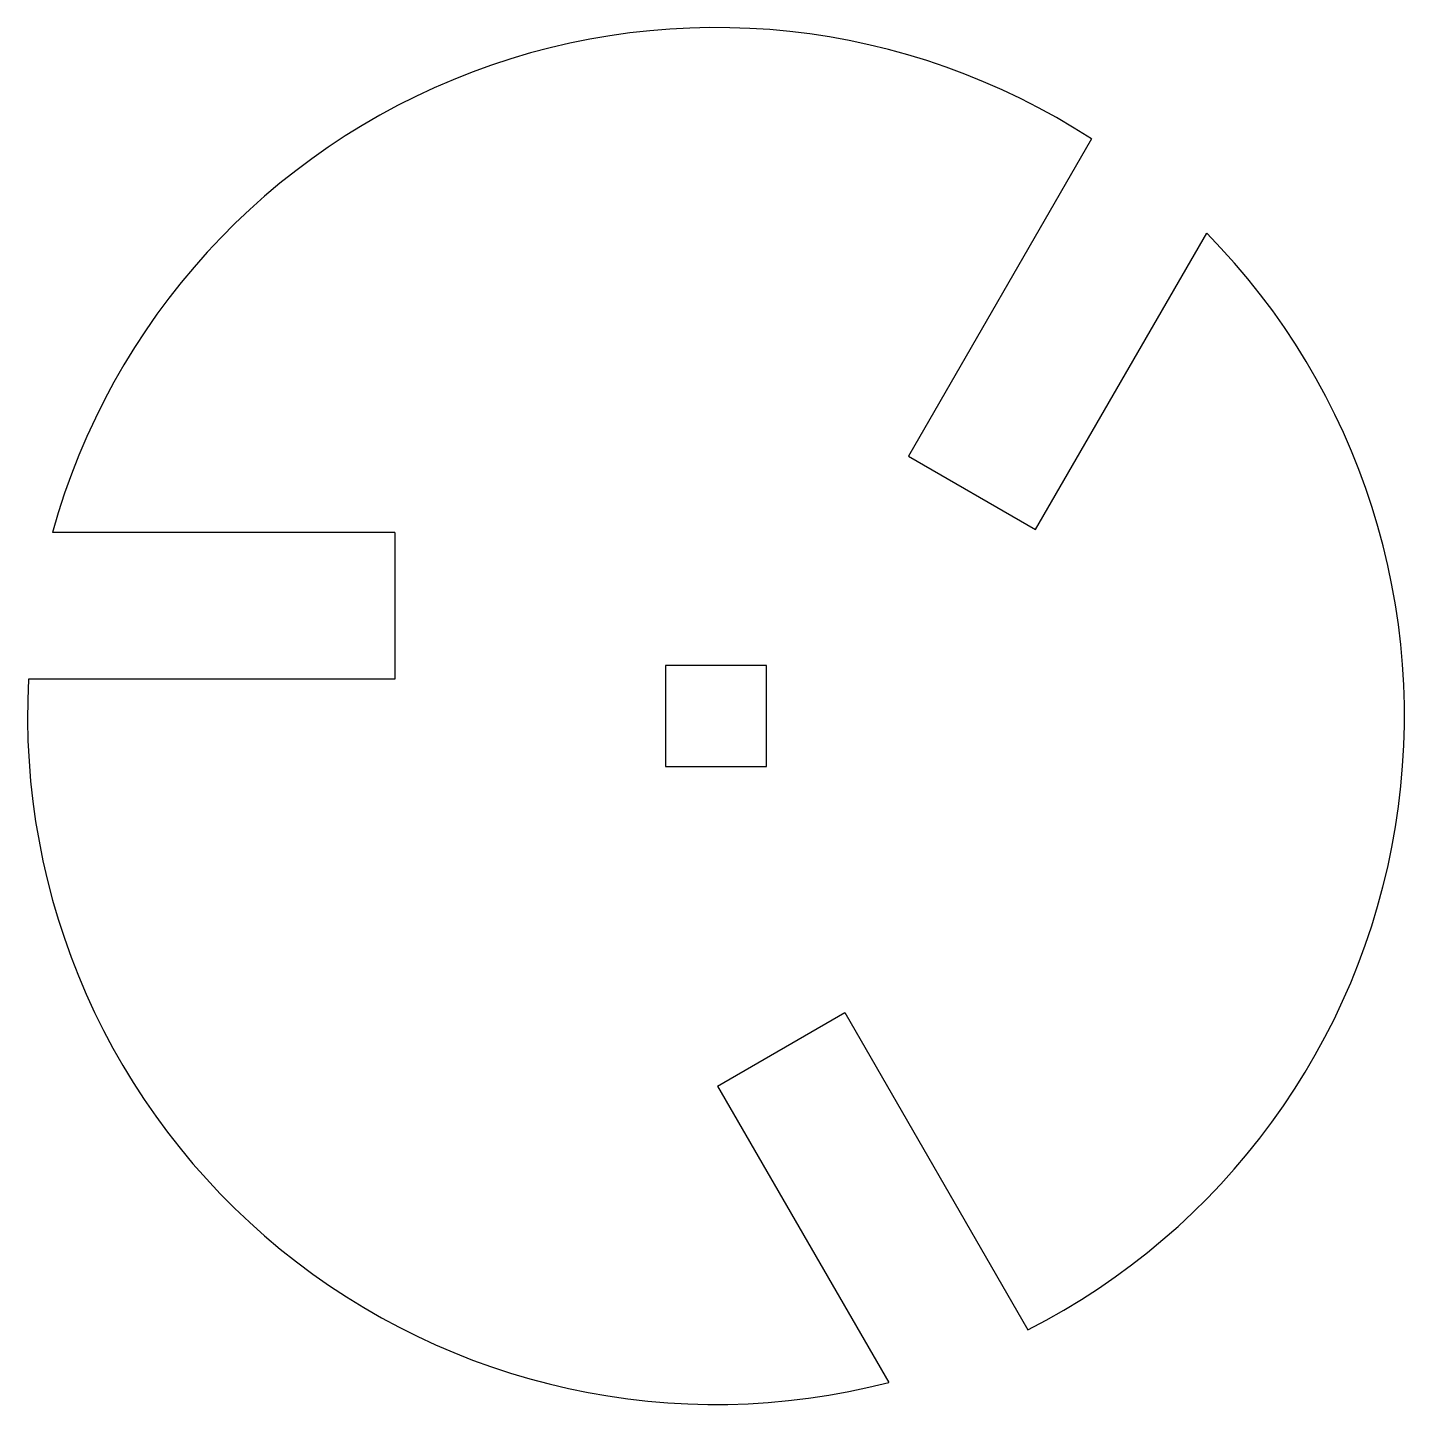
# Model space of a CAD drawing. Header units: millimetres. Extents: x -75 to 75, y -75 to 75.
import ezdxf

# ---------------------------------------------------------------- set-up
doc = ezdxf.new("R2010")
doc.units = ezdxf.units.MM
doc.layers.add('Sketch', color=7, linetype='CONTINUOUS')

msp = doc.modelspace()

# ---------------------------------------------------------------- linework, layer by layer
at = {"layer": 'Sketch'}
for p, q in [((40.91, 62.86), (20.96, 28.31)), ((34.82, 20.31), (53.46, 52.6)), ((20.96, 28.31), (34.82, 20.31)), ((-35, 20), (-72.28, 20)), ((-35, 20), (-35, 4)), ((5.5, 5.5), (-5.5, 5.5)), ((-5.5, 5.5), (-5.5, -5.5)), ((5.5, -5.5), (5.5, 5.5)), ((-35, 4), (-74.89, 4)), ((-5.5, -5.5), (5.5, -5.5)), ((0.18, -40.31), (14.04, -32.31)), ((14.04, -32.31), (33.98, -66.86)), ((0.18, -40.31), (18.82, -72.6))]:
    msp.add_line(p, q, dxfattribs=at)
for start, end in [(56.9428, 164.534), (-63.0572, 44.534), (176.9428, -75.466)]:
    msp.add_arc((0, 0), 75, start, end, dxfattribs=at)

doc.saveas('drawing.dxf')
